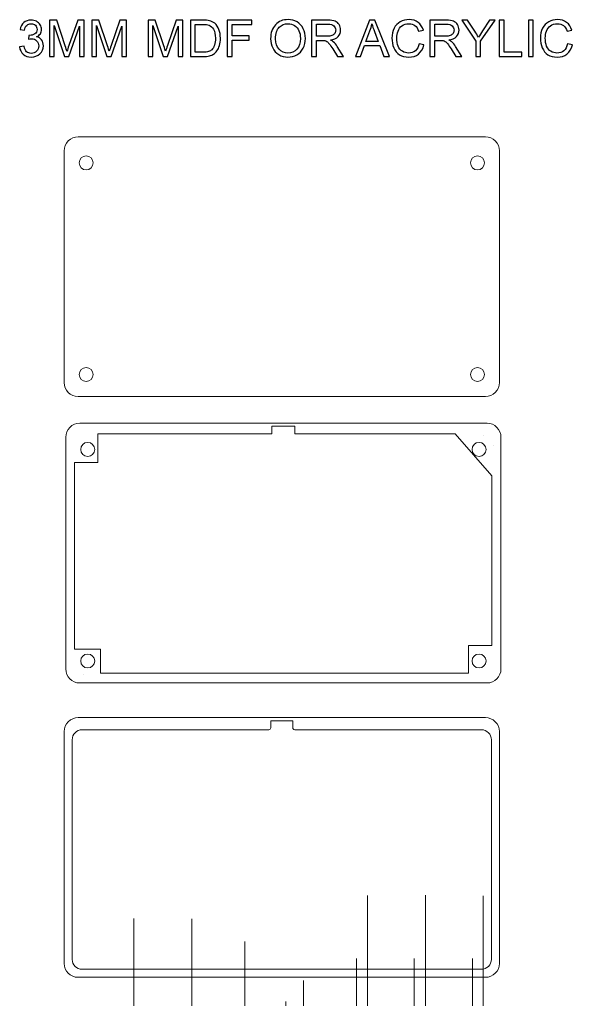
# Model space of a CAD drawing. Header units: millimetres. Extents: x 255 to 531, y -802 to 202.
# Drawn here: x 254.5 to 531.4, y -288.5 to 202.3 of the extents above; entities that cross this region are included whole.
import ezdxf

# ---------------------------------------------------------------- set-up
doc = ezdxf.new("R2010")
doc.units = ezdxf.units.MM
doc.header["$MEASUREMENT"] = 0
doc.layers.add('Layer 1', color=7, linetype='Continuous')

msp = doc.modelspace()

# ---------------------------------------------------------------- linework, layer by layer
at = {"layer": 'Layer 1', "color": 250}
for points, knots in [([(254.5215, 188.6838), (254.5215, 188.6838), (256.7567, 188.9886), (256.7567, 188.9886), (257.0149, 187.7186), (257.4467, 186.8042), (258.0606, 186.2454), (258.6744, 185.6866), (259.4279, 185.4072), (260.3212, 185.4072), (261.3795, 185.4072), (262.2727, 185.7713), (262.9924, 186.4994), (263.7121, 187.2275), (264.0719, 188.1292), (264.0719, 189.2045), (264.0719, 190.229), (263.7375, 191.0756), (263.0644, 191.7445), (262.3955, 192.4091), (261.5446, 192.7436), (260.5074, 192.7436), (260.0841, 192.7436), (259.5592, 192.6589), (258.9284, 192.4938), (258.9284, 192.4938), (259.1782, 194.4496), (259.1782, 194.4496), (259.3263, 194.4327), (259.4491, 194.4242), (259.538, 194.4242), (260.4947, 194.4242), (261.3499, 194.674), (262.1161, 195.1693), (262.8781, 195.6646), (263.2591, 196.4266), (263.2591, 197.4553), (263.2591, 198.2723), (262.9797, 198.9496), (262.4251, 199.4873), (261.8706, 200.0249), (261.1551, 200.2916), (260.2788, 200.2916), (259.4068, 200.2916), (258.6829, 200.0164), (258.1029, 199.4661), (257.5229, 198.9158), (257.1504, 198.0903), (256.9853, 196.9896), (256.9853, 196.9896), (254.7501, 197.396), (254.7501, 197.396), (255.0253, 198.8946), (255.6433, 200.0588), (256.6128, 200.8843), (257.578, 201.7098), (258.7845, 202.1204), (260.2238, 202.1204), (261.2144, 202.1204), (262.1288, 201.9087), (262.9628, 201.4812), (263.801, 201.0578), (264.4402, 200.4779), (264.8805, 199.7455), (265.325, 199.0089), (265.5451, 198.23), (265.5451, 197.4045), (265.5451, 196.6213), (265.3334, 195.9101), (264.9143, 195.2666), (264.491, 194.6232), (263.8645, 194.1109), (263.039, 193.7299), (264.1142, 193.4844), (264.9482, 192.9679), (265.5451, 192.1848), (266.1378, 191.4058), (266.4341, 190.4237), (266.4341, 189.2511), (266.4341, 187.6636), (265.8541, 186.3131), (264.6984, 185.2082), (263.5385, 184.1033), (262.0738, 183.553), (260.3042, 183.553), (258.7083, 183.553), (257.3832, 184.0314), (256.3291, 184.9839), (255.2708, 185.9364), (254.6697, 187.1683), (254.5215, 188.6838)], [0, 0, 0, 0, 0.03333333, 0.03333333, 0.03333333, 0.06666667, 0.06666667, 0.06666667, 0.1, 0.1, 0.1, 0.13333333, 0.13333333, 0.13333333, 0.16666667, 0.16666667, 0.16666667, 0.2, 0.2, 0.2, 0.23333333, 0.23333333, 0.23333333, 0.26666667, 0.26666667, 0.26666667, 0.3, 0.3, 0.3, 0.33333333, 0.33333333, 0.33333333, 0.36666667, 0.36666667, 0.36666667, 0.4, 0.4, 0.4, 0.43333333, 0.43333333, 0.43333333, 0.46666667, 0.46666667, 0.46666667, 0.5, 0.5, 0.5, 0.53333333, 0.53333333, 0.53333333, 0.56666667, 0.56666667, 0.56666667, 0.6, 0.6, 0.6, 0.63333333, 0.63333333, 0.63333333, 0.66666667, 0.66666667, 0.66666667, 0.7, 0.7, 0.7, 0.73333333, 0.73333333, 0.73333333, 0.76666667, 0.76666667, 0.76666667, 0.8, 0.8, 0.8, 0.83333333, 0.83333333, 0.83333333, 0.86666667, 0.86666667, 0.86666667, 0.9, 0.9, 0.9, 0.93333333, 0.93333333, 0.93333333, 0.96666667, 0.96666667, 0.96666667, 1, 1, 1, 1]), ([(269.4863, 183.8578), (269.4863, 183.8578), (269.4863, 202.0442), (269.4863, 202.0442), (269.4863, 202.0442), (273.0931, 202.0442), (273.0931, 202.0442), (273.0931, 202.0442), (277.3942, 189.1706), (277.3942, 189.1706), (277.7921, 187.9726), (278.08, 187.0751), (278.262, 186.4782), (278.4694, 187.1386), (278.7954, 188.1123), (279.2357, 189.395), (279.2357, 189.395), (283.6129, 202.0442), (283.6129, 202.0442), (283.6129, 202.0442), (286.8345, 202.0442), (286.8345, 202.0442), (286.8345, 202.0442), (286.8345, 183.8578), (286.8345, 183.8578), (286.8345, 183.8578), (284.5231, 183.8578), (284.5231, 183.8578), (284.5231, 183.8578), (284.5231, 199.0724), (284.5231, 199.0724), (284.5231, 199.0724), (279.2145, 183.8578), (279.2145, 183.8578), (279.2145, 183.8578), (277.047, 183.8578), (277.047, 183.8578), (277.047, 183.8578), (271.7977, 199.3518), (271.7977, 199.3518), (271.7977, 199.3518), (271.7977, 183.8578), (271.7977, 183.8578), (271.7977, 183.8578), (269.4863, 183.8578), (269.4863, 183.8578)], [0, 0, 0, 0, 0.06666667, 0.06666667, 0.06666667, 0.13333333, 0.13333333, 0.13333333, 0.2, 0.2, 0.2, 0.26666667, 0.26666667, 0.26666667, 0.33333333, 0.33333333, 0.33333333, 0.4, 0.4, 0.4, 0.46666667, 0.46666667, 0.46666667, 0.53333333, 0.53333333, 0.53333333, 0.6, 0.6, 0.6, 0.66666667, 0.66666667, 0.66666667, 0.73333333, 0.73333333, 0.73333333, 0.8, 0.8, 0.8, 0.86666667, 0.86666667, 0.86666667, 0.93333333, 0.93333333, 0.93333333, 1, 1, 1, 1]), ([(290.6445, 183.8578), (290.6445, 183.8578), (290.6445, 202.0442), (290.6445, 202.0442), (290.6445, 202.0442), (294.2513, 202.0442), (294.2513, 202.0442), (294.2513, 202.0442), (298.5524, 189.1706), (298.5524, 189.1706), (298.9503, 187.9726), (299.2382, 187.0751), (299.4202, 186.4782), (299.6276, 187.1386), (299.9536, 188.1123), (300.3939, 189.395), (300.3939, 189.395), (304.7711, 202.0442), (304.7711, 202.0442), (304.7711, 202.0442), (307.9927, 202.0442), (307.9927, 202.0442), (307.9927, 202.0442), (307.9927, 183.8578), (307.9927, 183.8578), (307.9927, 183.8578), (305.6813, 183.8578), (305.6813, 183.8578), (305.6813, 183.8578), (305.6813, 199.0724), (305.6813, 199.0724), (305.6813, 199.0724), (300.3727, 183.8578), (300.3727, 183.8578), (300.3727, 183.8578), (298.2052, 183.8578), (298.2052, 183.8578), (298.2052, 183.8578), (292.9559, 199.3518), (292.9559, 199.3518), (292.9559, 199.3518), (292.9559, 183.8578), (292.9559, 183.8578), (292.9559, 183.8578), (290.6445, 183.8578), (290.6445, 183.8578)], [0, 0, 0, 0, 0.06666667, 0.06666667, 0.06666667, 0.13333333, 0.13333333, 0.13333333, 0.2, 0.2, 0.2, 0.26666667, 0.26666667, 0.26666667, 0.33333333, 0.33333333, 0.33333333, 0.4, 0.4, 0.4, 0.46666667, 0.46666667, 0.46666667, 0.53333333, 0.53333333, 0.53333333, 0.6, 0.6, 0.6, 0.66666667, 0.66666667, 0.66666667, 0.73333333, 0.73333333, 0.73333333, 0.8, 0.8, 0.8, 0.86666667, 0.86666667, 0.86666667, 0.93333333, 0.93333333, 0.93333333, 1, 1, 1, 1]), ([(318.8597, 183.8578), (318.8597, 183.8578), (318.8597, 202.0442), (318.8597, 202.0442), (318.8597, 202.0442), (322.4665, 202.0442), (322.4665, 202.0442), (322.4665, 202.0442), (326.7676, 189.1706), (326.7676, 189.1706), (327.1655, 187.9726), (327.4534, 187.0751), (327.6354, 186.4782), (327.8428, 187.1386), (328.1688, 188.1123), (328.6091, 189.395), (328.6091, 189.395), (332.9863, 202.0442), (332.9863, 202.0442), (332.9863, 202.0442), (336.2079, 202.0442), (336.2079, 202.0442), (336.2079, 202.0442), (336.2079, 183.8578), (336.2079, 183.8578), (336.2079, 183.8578), (333.8965, 183.8578), (333.8965, 183.8578), (333.8965, 183.8578), (333.8965, 199.0724), (333.8965, 199.0724), (333.8965, 199.0724), (328.5879, 183.8578), (328.5879, 183.8578), (328.5879, 183.8578), (326.4204, 183.8578), (326.4204, 183.8578), (326.4204, 183.8578), (321.1711, 199.3518), (321.1711, 199.3518), (321.1711, 199.3518), (321.1711, 183.8578), (321.1711, 183.8578), (321.1711, 183.8578), (318.8597, 183.8578), (318.8597, 183.8578)], [0, 0, 0, 0, 0.06666667, 0.06666667, 0.06666667, 0.13333333, 0.13333333, 0.13333333, 0.2, 0.2, 0.2, 0.26666667, 0.26666667, 0.26666667, 0.33333333, 0.33333333, 0.33333333, 0.4, 0.4, 0.4, 0.46666667, 0.46666667, 0.46666667, 0.53333333, 0.53333333, 0.53333333, 0.6, 0.6, 0.6, 0.66666667, 0.66666667, 0.66666667, 0.73333333, 0.73333333, 0.73333333, 0.8, 0.8, 0.8, 0.86666667, 0.86666667, 0.86666667, 0.93333333, 0.93333333, 0.93333333, 1, 1, 1, 1]), ([(340.0687, 183.8578), (340.0687, 183.8578), (340.0687, 202.0442), (340.0687, 202.0442), (340.0687, 202.0442), (346.334, 202.0442), (346.334, 202.0442), (347.748, 202.0442), (348.8275, 201.9595), (349.5725, 201.786), (350.6139, 201.5447), (351.5029, 201.1086), (352.2395, 200.4821), (353.2005, 199.6693), (353.9159, 198.6364), (354.3901, 197.3748), (354.8684, 196.1133), (355.1055, 194.6697), (355.1055, 193.0484), (355.1055, 191.6683), (354.9446, 190.4449), (354.6229, 189.3781), (354.3012, 188.3113), (353.8863, 187.4265), (353.3825, 186.728), (352.8745, 186.0295), (352.3242, 185.4792), (351.7231, 185.0812), (351.1262, 184.6791), (350.4023, 184.3743), (349.5556, 184.1668), (348.7047, 183.9594), (347.731, 183.8578), (346.6304, 183.8578), (346.6304, 183.8578), (340.0687, 183.8578), (340.0687, 183.8578)], [0, 0, 0, 0, 0.08333333, 0.08333333, 0.08333333, 0.16666667, 0.16666667, 0.16666667, 0.25, 0.25, 0.25, 0.33333333, 0.33333333, 0.33333333, 0.41666667, 0.41666667, 0.41666667, 0.5, 0.5, 0.5, 0.58333333, 0.58333333, 0.58333333, 0.66666667, 0.66666667, 0.66666667, 0.75, 0.75, 0.75, 0.83333333, 0.83333333, 0.83333333, 0.91666667, 0.91666667, 0.91666667, 1, 1, 1, 1]), ([(358.5387, 183.8578), (358.5387, 183.8578), (358.5387, 202.0442), (358.5387, 202.0442), (358.5387, 202.0442), (370.8069, 202.0442), (370.8069, 202.0442), (370.8069, 202.0442), (370.8069, 199.9106), (370.8069, 199.9106), (370.8069, 199.9106), (360.9517, 199.9106), (360.9517, 199.9106), (360.9517, 199.9106), (360.9517, 194.2464), (360.9517, 194.2464), (360.9517, 194.2464), (369.4861, 194.2464), (369.4861, 194.2464), (369.4861, 194.2464), (369.4861, 192.1128), (369.4861, 192.1128), (369.4861, 192.1128), (360.9517, 192.1128), (360.9517, 192.1128), (360.9517, 192.1128), (360.9517, 183.8578), (360.9517, 183.8578), (360.9517, 183.8578), (358.5387, 183.8578), (358.5387, 183.8578)], [0, 0, 0, 0, 0.1, 0.1, 0.1, 0.2, 0.2, 0.2, 0.3, 0.3, 0.3, 0.4, 0.4, 0.4, 0.5, 0.5, 0.5, 0.6, 0.6, 0.6, 0.7, 0.7, 0.7, 0.8, 0.8, 0.8, 0.9, 0.9, 0.9, 1, 1, 1, 1]), ([(380.2473, 192.7097), (380.2473, 195.7238), (381.0601, 198.086), (382.6815, 199.7921), (384.3028, 201.4981), (386.3941, 202.349), (388.9595, 202.349), (390.6401, 202.349), (392.1514, 201.9468), (393.5019, 201.1467), (394.8481, 200.3466), (395.8768, 199.229), (396.5837, 197.7939), (397.2907, 196.3631), (397.6463, 194.7375), (397.6463, 192.9214), (397.6463, 191.0799), (397.2738, 189.4289), (396.5287, 187.9768), (395.7836, 186.5206), (394.7295, 185.4199), (393.3664, 184.6748), (391.999, 183.9255), (390.5258, 183.553), (388.9468, 183.553), (387.2323, 183.553), (385.7041, 183.9679), (384.3536, 184.7934), (383.0074, 185.6189), (381.983, 186.7449), (381.2887, 188.1758), (380.5944, 189.6024), (380.2473, 191.1137), (380.2473, 192.7097)], [0, 0, 0, 0, 0.09090909, 0.09090909, 0.09090909, 0.18181818, 0.18181818, 0.18181818, 0.27272727, 0.27272727, 0.27272727, 0.36363636, 0.36363636, 0.36363636, 0.45454545, 0.45454545, 0.45454545, 0.54545455, 0.54545455, 0.54545455, 0.63636364, 0.63636364, 0.63636364, 0.72727273, 0.72727273, 0.72727273, 0.81818182, 0.81818182, 0.81818182, 0.90909091, 0.90909091, 0.90909091, 1, 1, 1, 1]), ([(400.7917, 183.8578), (400.7917, 183.8578), (400.7917, 202.0442), (400.7917, 202.0442), (400.7917, 202.0442), (408.852, 202.0442), (408.852, 202.0442), (410.4733, 202.0442), (411.7052, 201.8791), (412.5477, 201.5531), (413.3901, 201.2272), (414.0632, 200.6514), (414.567, 199.8259), (415.0707, 199.0004), (415.3205, 198.086), (415.3205, 197.087), (415.3205, 195.7958), (414.9014, 194.7078), (414.0674, 193.8231), (413.2335, 192.9383), (411.9465, 192.3795), (410.2024, 192.1382), (410.8416, 191.8334), (411.3242, 191.5286), (411.6544, 191.2323), (412.3572, 190.5888), (413.0218, 189.7802), (413.6441, 188.8108), (413.6441, 188.8108), (416.7895, 183.8578), (416.7895, 183.8578), (416.7895, 183.8578), (413.7838, 183.8578), (413.7838, 183.8578), (413.7838, 183.8578), (411.3793, 187.6424), (411.3793, 187.6424), (410.6808, 188.7388), (410.1008, 189.5728), (409.6478, 190.1528), (409.1906, 190.7327), (408.7842, 191.1349), (408.4244, 191.3677), (408.0688, 191.5963), (407.7005, 191.7572), (407.328, 191.8503), (407.057, 191.9054), (406.6125, 191.935), (405.9902, 191.935), (405.9902, 191.935), (403.2047, 191.935), (403.2047, 191.935), (403.2047, 191.935), (403.2047, 183.8578), (403.2047, 183.8578), (403.2047, 183.8578), (400.7917, 183.8578), (400.7917, 183.8578)], [0, 0, 0, 0, 0.05263158, 0.05263158, 0.05263158, 0.10526316, 0.10526316, 0.10526316, 0.15789474, 0.15789474, 0.15789474, 0.21052632, 0.21052632, 0.21052632, 0.26315789, 0.26315789, 0.26315789, 0.31578947, 0.31578947, 0.31578947, 0.36842105, 0.36842105, 0.36842105, 0.42105263, 0.42105263, 0.42105263, 0.47368421, 0.47368421, 0.47368421, 0.52631579, 0.52631579, 0.52631579, 0.57894737, 0.57894737, 0.57894737, 0.63157895, 0.63157895, 0.63157895, 0.68421053, 0.68421053, 0.68421053, 0.73684211, 0.73684211, 0.73684211, 0.78947368, 0.78947368, 0.78947368, 0.84210526, 0.84210526, 0.84210526, 0.89473684, 0.89473684, 0.89473684, 0.94736842, 0.94736842, 0.94736842, 1, 1, 1, 1]), ([(422.7457, 183.8578), (422.7457, 183.8578), (429.7222, 202.0442), (429.7222, 202.0442), (429.7222, 202.0442), (432.3681, 202.0442), (432.3681, 202.0442), (432.3681, 202.0442), (439.7722, 183.8578), (439.7722, 183.8578), (439.7722, 183.8578), (437.0332, 183.8578), (437.0332, 183.8578), (437.0332, 183.8578), (434.9292, 189.3696), (434.9292, 189.3696), (434.9292, 189.3696), (427.2711, 189.3696), (427.2711, 189.3696), (427.2711, 189.3696), (425.2984, 183.8578), (425.2984, 183.8578), (425.2984, 183.8578), (422.7457, 183.8578), (422.7457, 183.8578)], [0, 0, 0, 0, 0.125, 0.125, 0.125, 0.25, 0.25, 0.25, 0.375, 0.375, 0.375, 0.5, 0.5, 0.5, 0.625, 0.625, 0.625, 0.75, 0.75, 0.75, 0.875, 0.875, 0.875, 1, 1, 1, 1]), ([(454.6354, 190.2374), (454.6354, 190.2374), (457.0484, 189.6278), (457.0484, 189.6278), (456.5446, 187.6509), (455.6387, 186.148), (454.3306, 185.1109), (453.0225, 184.0737), (451.4223, 183.553), (449.53, 183.553), (447.5742, 183.553), (445.9825, 183.9509), (444.7548, 184.751), (443.5271, 185.5469), (442.5958, 186.7026), (441.9566, 188.2139), (441.3173, 189.7294), (440.9956, 191.3508), (440.9956, 193.0865), (440.9956, 194.9788), (441.3554, 196.6298), (442.0793, 198.0395), (442.8032, 199.4492), (443.8319, 200.5202), (445.1654, 201.2526), (446.4989, 201.9849), (447.9679, 202.349), (449.5681, 202.349), (451.3884, 202.349), (452.9167, 201.8876), (454.1528, 200.9605), (455.3932, 200.0334), (456.2568, 198.7337), (456.7436, 197.0573), (456.7436, 197.0573), (454.3814, 196.4985), (454.3814, 196.4985), (453.9623, 197.8193), (453.3485, 198.7845), (452.5484, 199.3857), (451.7483, 199.991), (450.7407, 200.2916), (449.5258, 200.2916), (448.133, 200.2916), (446.9646, 199.9572), (446.029, 199.2883), (445.0935, 198.6194), (444.4331, 197.7177), (444.0563, 196.5917), (443.6753, 195.4614), (443.4848, 194.2972), (443.4848, 193.0992), (443.4848, 191.554), (443.7092, 190.2036), (444.1579, 189.0521), (444.6066, 187.8964), (445.3051, 187.037), (446.2534, 186.4655), (447.2017, 185.894), (448.2261, 185.6104), (449.331, 185.6104), (450.6772, 185.6104), (451.8118, 185.9999), (452.7431, 186.7746), (453.6744, 187.5535), (454.3052, 188.705), (454.6354, 190.2374)], [0, 0, 0, 0, 0.04545455, 0.04545455, 0.04545455, 0.09090909, 0.09090909, 0.09090909, 0.13636364, 0.13636364, 0.13636364, 0.18181818, 0.18181818, 0.18181818, 0.22727273, 0.22727273, 0.22727273, 0.27272727, 0.27272727, 0.27272727, 0.31818182, 0.31818182, 0.31818182, 0.36363636, 0.36363636, 0.36363636, 0.40909091, 0.40909091, 0.40909091, 0.45454545, 0.45454545, 0.45454545, 0.5, 0.5, 0.5, 0.54545455, 0.54545455, 0.54545455, 0.59090909, 0.59090909, 0.59090909, 0.63636364, 0.63636364, 0.63636364, 0.68181818, 0.68181818, 0.68181818, 0.72727273, 0.72727273, 0.72727273, 0.77272727, 0.77272727, 0.77272727, 0.81818182, 0.81818182, 0.81818182, 0.86363636, 0.86363636, 0.86363636, 0.90909091, 0.90909091, 0.90909091, 0.95454545, 0.95454545, 0.95454545, 1, 1, 1, 1]), ([(460.0752, 183.8578), (460.0752, 183.8578), (460.0752, 202.0442), (460.0752, 202.0442), (460.0752, 202.0442), (468.1355, 202.0442), (468.1355, 202.0442), (469.7568, 202.0442), (470.9887, 201.8791), (471.8312, 201.5531), (472.6736, 201.2272), (473.3467, 200.6514), (473.8505, 199.8259), (474.3542, 199.0004), (474.604, 198.086), (474.604, 197.087), (474.604, 195.7958), (474.1849, 194.7078), (473.3509, 193.8231), (472.517, 192.9383), (471.23, 192.3795), (469.4859, 192.1382), (470.1251, 191.8334), (470.6077, 191.5286), (470.9379, 191.2323), (471.6407, 190.5888), (472.3053, 189.7802), (472.9276, 188.8108), (472.9276, 188.8108), (476.073, 183.8578), (476.073, 183.8578), (476.073, 183.8578), (473.0673, 183.8578), (473.0673, 183.8578), (473.0673, 183.8578), (470.6628, 187.6424), (470.6628, 187.6424), (469.9643, 188.7388), (469.3843, 189.5728), (468.9313, 190.1528), (468.4741, 190.7327), (468.0677, 191.1349), (467.7079, 191.3677), (467.3523, 191.5963), (466.984, 191.7572), (466.6115, 191.8503), (466.3405, 191.9054), (465.896, 191.935), (465.2737, 191.935), (465.2737, 191.935), (462.4882, 191.935), (462.4882, 191.935), (462.4882, 191.935), (462.4882, 183.8578), (462.4882, 183.8578), (462.4882, 183.8578), (460.0752, 183.8578), (460.0752, 183.8578)], [0, 0, 0, 0, 0.05263158, 0.05263158, 0.05263158, 0.10526316, 0.10526316, 0.10526316, 0.15789474, 0.15789474, 0.15789474, 0.21052632, 0.21052632, 0.21052632, 0.26315789, 0.26315789, 0.26315789, 0.31578947, 0.31578947, 0.31578947, 0.36842105, 0.36842105, 0.36842105, 0.42105263, 0.42105263, 0.42105263, 0.47368421, 0.47368421, 0.47368421, 0.52631579, 0.52631579, 0.52631579, 0.57894737, 0.57894737, 0.57894737, 0.63157895, 0.63157895, 0.63157895, 0.68421053, 0.68421053, 0.68421053, 0.73684211, 0.73684211, 0.73684211, 0.78947368, 0.78947368, 0.78947368, 0.84210526, 0.84210526, 0.84210526, 0.89473684, 0.89473684, 0.89473684, 0.94736842, 0.94736842, 0.94736842, 1, 1, 1, 1]), ([(483.0368, 183.8578), (483.0368, 183.8578), (483.0368, 191.5625), (483.0368, 191.5625), (483.0368, 191.5625), (476.0264, 202.0442), (476.0264, 202.0442), (476.0264, 202.0442), (478.922, 202.0442), (478.922, 202.0442), (478.922, 202.0442), (482.5161, 196.5409), (482.5161, 196.5409), (483.1849, 195.5206), (483.8072, 194.5004), (484.3745, 193.4802), (484.9291, 194.4327), (485.6022, 195.4995), (486.3853, 196.6848), (486.3853, 196.6848), (489.9075, 202.0442), (489.9075, 202.0442), (489.9075, 202.0442), (492.7142, 202.0442), (492.7142, 202.0442), (492.7142, 202.0442), (485.4498, 191.5625), (485.4498, 191.5625), (485.4498, 191.5625), (485.4498, 183.8578), (485.4498, 183.8578), (485.4498, 183.8578), (483.0368, 183.8578), (483.0368, 183.8578)], [0, 0, 0, 0, 0.09090909, 0.09090909, 0.09090909, 0.18181818, 0.18181818, 0.18181818, 0.27272727, 0.27272727, 0.27272727, 0.36363636, 0.36363636, 0.36363636, 0.45454545, 0.45454545, 0.45454545, 0.54545455, 0.54545455, 0.54545455, 0.63636364, 0.63636364, 0.63636364, 0.72727273, 0.72727273, 0.72727273, 0.81818182, 0.81818182, 0.81818182, 0.90909091, 0.90909091, 0.90909091, 1, 1, 1, 1]), ([(494.7504, 183.8578), (494.7504, 183.8578), (494.7504, 202.0442), (494.7504, 202.0442), (494.7504, 202.0442), (497.1634, 202.0442), (497.1634, 202.0442), (497.1634, 202.0442), (497.1634, 185.9914), (497.1634, 185.9914), (497.1634, 185.9914), (506.1042, 185.9914), (506.1042, 185.9914), (506.1042, 185.9914), (506.1042, 183.8578), (506.1042, 183.8578), (506.1042, 183.8578), (494.7504, 183.8578), (494.7504, 183.8578)], [0, 0, 0, 0, 0.16666667, 0.16666667, 0.16666667, 0.33333333, 0.33333333, 0.33333333, 0.5, 0.5, 0.5, 0.66666667, 0.66666667, 0.66666667, 0.83333333, 0.83333333, 0.83333333, 1, 1, 1, 1]), ([(509.385, 183.8578), (509.385, 183.8578), (509.385, 202.0442), (509.385, 202.0442), (509.385, 202.0442), (511.798, 202.0442), (511.798, 202.0442), (511.798, 202.0442), (511.798, 183.8578), (511.798, 183.8578), (511.798, 183.8578), (509.385, 183.8578), (509.385, 183.8578)], [0, 0, 0, 0, 0.25, 0.25, 0.25, 0.5, 0.5, 0.5, 0.75, 0.75, 0.75, 1, 1, 1, 1]), ([(528.9896, 190.2374), (528.9896, 190.2374), (531.4026, 189.6278), (531.4026, 189.6278), (530.8988, 187.6509), (529.9929, 186.148), (528.6848, 185.1109), (527.3767, 184.0737), (525.7765, 183.553), (523.8842, 183.553), (521.9284, 183.553), (520.3367, 183.9509), (519.109, 184.751), (517.8813, 185.5469), (516.95, 186.7026), (516.3108, 188.2139), (515.6715, 189.7294), (515.3498, 191.3508), (515.3498, 193.0865), (515.3498, 194.9788), (515.7096, 196.6298), (516.4335, 198.0395), (517.1574, 199.4492), (518.1861, 200.5202), (519.5196, 201.2526), (520.8531, 201.9849), (522.3221, 202.349), (523.9223, 202.349), (525.7426, 202.349), (527.2709, 201.8876), (528.507, 200.9605), (529.7474, 200.0334), (530.611, 198.7337), (531.0978, 197.0573), (531.0978, 197.0573), (528.7356, 196.4985), (528.7356, 196.4985), (528.3165, 197.8193), (527.7027, 198.7845), (526.9026, 199.3857), (526.1025, 199.991), (525.0949, 200.2916), (523.88, 200.2916), (522.4872, 200.2916), (521.3188, 199.9572), (520.3832, 199.2883), (519.4477, 198.6194), (518.7873, 197.7177), (518.4105, 196.5917), (518.0295, 195.4614), (517.839, 194.2972), (517.839, 193.0992), (517.839, 191.554), (518.0634, 190.2036), (518.5121, 189.0521), (518.9608, 187.8964), (519.6593, 187.037), (520.6076, 186.4655), (521.5559, 185.894), (522.5803, 185.6104), (523.6852, 185.6104), (525.0314, 185.6104), (526.166, 185.9999), (527.0973, 186.7746), (528.0286, 187.5535), (528.6594, 188.705), (528.9896, 190.2374)], [0, 0, 0, 0, 0.04545455, 0.04545455, 0.04545455, 0.09090909, 0.09090909, 0.09090909, 0.13636364, 0.13636364, 0.13636364, 0.18181818, 0.18181818, 0.18181818, 0.22727273, 0.22727273, 0.22727273, 0.27272727, 0.27272727, 0.27272727, 0.31818182, 0.31818182, 0.31818182, 0.36363636, 0.36363636, 0.36363636, 0.40909091, 0.40909091, 0.40909091, 0.45454545, 0.45454545, 0.45454545, 0.5, 0.5, 0.5, 0.54545455, 0.54545455, 0.54545455, 0.59090909, 0.59090909, 0.59090909, 0.63636364, 0.63636364, 0.63636364, 0.68181818, 0.68181818, 0.68181818, 0.72727273, 0.72727273, 0.72727273, 0.77272727, 0.77272727, 0.77272727, 0.81818182, 0.81818182, 0.81818182, 0.86363636, 0.86363636, 0.86363636, 0.90909091, 0.90909091, 0.90909091, 0.95454545, 0.95454545, 0.95454545, 1, 1, 1, 1]), ([(342.4817, 185.9914), (342.4817, 185.9914), (346.3594, 185.9914), (346.3594, 185.9914), (347.5575, 185.9914), (348.4973, 186.1015), (349.1788, 186.3258), (349.8604, 186.5502), (350.4023, 186.8635), (350.8087, 187.2699), (351.3759, 187.8414), (351.8204, 188.6118), (352.1379, 189.577), (352.4554, 190.5422), (352.6163, 191.7106), (352.6163, 193.0865), (352.6163, 194.9915), (352.303, 196.4562), (351.6807, 197.4807), (351.0584, 198.5051), (350.3007, 199.1909), (349.4074, 199.5381), (348.764, 199.7878), (347.7268, 199.9106), (346.2959, 199.9106), (346.2959, 199.9106), (342.4817, 199.9106), (342.4817, 199.9106), (342.4817, 199.9106), (342.4817, 185.9914), (342.4817, 185.9914)], [0, 0, 0, 0, 0.1, 0.1, 0.1, 0.2, 0.2, 0.2, 0.3, 0.3, 0.3, 0.4, 0.4, 0.4, 0.5, 0.5, 0.5, 0.6, 0.6, 0.6, 0.7, 0.7, 0.7, 0.8, 0.8, 0.8, 0.9, 0.9, 0.9, 1, 1, 1, 1]), ([(382.7365, 192.6674), (382.7365, 190.4787), (383.3249, 188.7558), (384.5018, 187.4985), (385.6787, 186.2412), (387.1561, 185.6104), (388.9341, 185.6104), (390.746, 185.6104), (392.2319, 186.2454), (393.4045, 187.5154), (394.5729, 188.7854), (395.1571, 190.5888), (395.1571, 192.9256), (395.1571, 194.403), (394.9073, 195.6942), (394.4078, 196.7949), (393.9083, 197.8955), (393.1759, 198.7507), (392.2149, 199.356), (391.2497, 199.9614), (390.1702, 200.2662), (388.9722, 200.2662), (387.2704, 200.2662), (385.8057, 199.682), (384.578, 198.5136), (383.3503, 197.3452), (382.7365, 195.3979), (382.7365, 192.6674)], [0, 0, 0, 0, 0.11111111, 0.11111111, 0.11111111, 0.22222222, 0.22222222, 0.22222222, 0.33333333, 0.33333333, 0.33333333, 0.44444444, 0.44444444, 0.44444444, 0.55555556, 0.55555556, 0.55555556, 0.66666667, 0.66666667, 0.66666667, 0.77777778, 0.77777778, 0.77777778, 0.88888889, 0.88888889, 0.88888889, 1, 1, 1, 1]), ([(403.2047, 194.0178), (403.2047, 194.0178), (408.3694, 194.0178), (408.3694, 194.0178), (409.47, 194.0178), (410.3252, 194.1321), (410.9432, 194.3607), (411.5613, 194.5851), (412.0312, 194.9491), (412.3487, 195.4529), (412.6704, 195.9524), (412.8313, 196.4943), (412.8313, 197.0827), (412.8313, 197.9421), (412.5223, 198.6533), (411.9, 199.2079), (411.2777, 199.7624), (410.2955, 200.0376), (408.9536, 200.0376), (408.9536, 200.0376), (403.2047, 200.0376), (403.2047, 200.0376), (403.2047, 200.0376), (403.2047, 194.0178), (403.2047, 194.0178)], [0, 0, 0, 0, 0.125, 0.125, 0.125, 0.25, 0.25, 0.25, 0.375, 0.375, 0.375, 0.5, 0.5, 0.5, 0.625, 0.625, 0.625, 0.75, 0.75, 0.75, 0.875, 0.875, 0.875, 1, 1, 1, 1]), ([(427.9781, 191.3254), (427.9781, 191.3254), (434.1757, 191.3254), (434.1757, 191.3254), (434.1757, 191.3254), (432.2792, 196.3673), (432.2792, 196.3673), (431.7077, 197.8998), (431.2759, 199.1655), (430.9753, 200.1646), (430.7255, 198.9793), (430.3911, 197.8151), (429.972, 196.6636), (429.972, 196.6636), (427.9781, 191.3254), (427.9781, 191.3254)], [0, 0, 0, 0, 0.2, 0.2, 0.2, 0.4, 0.4, 0.4, 0.6, 0.6, 0.6, 0.8, 0.8, 0.8, 1, 1, 1, 1]), ([(462.4882, 194.0178), (462.4882, 194.0178), (467.6529, 194.0178), (467.6529, 194.0178), (468.7535, 194.0178), (469.6087, 194.1321), (470.2267, 194.3607), (470.8448, 194.5851), (471.3147, 194.9491), (471.6322, 195.4529), (471.9539, 195.9524), (472.1148, 196.4943), (472.1148, 197.0827), (472.1148, 197.9421), (471.8058, 198.6533), (471.1835, 199.2079), (470.5612, 199.7624), (469.579, 200.0376), (468.2371, 200.0376), (468.2371, 200.0376), (462.4882, 200.0376), (462.4882, 200.0376), (462.4882, 200.0376), (462.4882, 194.0178), (462.4882, 194.0178)], [0, 0, 0, 0, 0.125, 0.125, 0.125, 0.25, 0.25, 0.25, 0.375, 0.375, 0.375, 0.5, 0.5, 0.5, 0.625, 0.625, 0.625, 0.75, 0.75, 0.75, 0.875, 0.875, 0.875, 1, 1, 1, 1])]:
    msp.add_open_spline(points, degree=3, knots=knots, dxfattribs=at)
at = {"layer": 'Layer 1', "lineweight": 9}
for points, knots in [([(283.8425, 143.643), (281.986, 143.643), (280.2055, 142.9055), (278.8928, 141.5927), (277.58, 140.28), (276.8425, 138.4995), (276.8425, 136.643), (276.8425, 136.643), (276.8425, 20.543), (276.8425, 20.543), (276.8425, 16.677), (279.9765, 13.543), (283.8425, 13.543), (283.8425, 13.543), (487.8425, 13.543), (487.8425, 13.543), (489.699, 13.543), (491.4795, 14.2805), (492.7922, 15.5933), (494.105, 16.906), (494.8425, 18.6865), (494.8425, 20.543), (494.8425, 20.543), (494.8425, 136.643), (494.8425, 136.643), (494.8425, 138.4995), (494.105, 140.28), (492.7922, 141.5927), (491.4795, 142.9055), (489.699, 143.643), (487.8425, 143.643), (487.8425, 143.643), (283.8425, 143.643), (283.8425, 143.643)], [0, 0, 0, 0, 0.09090909, 0.09090909, 0.09090909, 0.18181818, 0.18181818, 0.18181818, 0.27272727, 0.27272727, 0.27272727, 0.36363636, 0.36363636, 0.36363636, 0.45454545, 0.45454545, 0.45454545, 0.54545455, 0.54545455, 0.54545455, 0.63636364, 0.63636364, 0.63636364, 0.72727273, 0.72727273, 0.72727273, 0.81818182, 0.81818182, 0.81818182, 0.90909091, 0.90909091, 0.90909091, 1, 1, 1, 1]), ([(291.3425, 130.543), (291.3425, 132.476), (289.7755, 134.043), (287.8425, 134.043), (285.9095, 134.043), (284.3425, 132.476), (284.3425, 130.543), (284.3425, 128.61), (285.9095, 127.043), (287.8425, 127.043), (289.7755, 127.043), (291.3425, 128.61), (291.3425, 130.543)], [0, 0, 0, 0, 0.25, 0.25, 0.25, 0.5, 0.5, 0.5, 0.75, 0.75, 0.75, 1, 1, 1, 1]), ([(487.3425, 130.543), (487.3425, 132.476), (485.7755, 134.043), (483.8425, 134.043), (481.9095, 134.043), (480.3425, 132.476), (480.3425, 130.543), (480.3425, 128.61), (481.9095, 127.043), (483.8425, 127.043), (485.7755, 127.043), (487.3425, 128.61), (487.3425, 130.543)], [0, 0, 0, 0, 0.25, 0.25, 0.25, 0.5, 0.5, 0.5, 0.75, 0.75, 0.75, 1, 1, 1, 1]), ([(291.3425, 24.543), (291.3425, 26.476), (289.7755, 28.043), (287.8425, 28.043), (285.9095, 28.043), (284.3425, 26.476), (284.3425, 24.543), (284.3425, 22.61), (285.9095, 21.043), (287.8425, 21.043), (289.7755, 21.043), (291.3425, 22.61), (291.3425, 24.543)], [0, 0, 0, 0, 0.25, 0.25, 0.25, 0.5, 0.5, 0.5, 0.75, 0.75, 0.75, 1, 1, 1, 1]), ([(487.3425, 24.543), (487.3425, 26.476), (485.7755, 28.043), (483.8425, 28.043), (481.9095, 28.043), (480.3425, 26.476), (480.3425, 24.543), (480.3425, 22.61), (481.9095, 21.043), (483.8425, 21.043), (485.7755, 21.043), (487.3425, 22.61), (487.3425, 24.543)], [0, 0, 0, 0, 0.25, 0.25, 0.25, 0.5, 0.5, 0.5, 0.75, 0.75, 0.75, 1, 1, 1, 1]), ([(277.6375, -6.8581), (277.6375, -6.8581), (277.6375, -122.9581), (277.6375, -122.9581), (277.6375, -126.8241), (280.7715, -129.9581), (284.6375, -129.9581), (284.6375, -129.9581), (488.6375, -129.9581), (488.6375, -129.9581), (490.494, -129.9581), (492.2745, -129.2206), (493.5872, -127.9078), (494.9, -126.5951), (495.6375, -124.8146), (495.6375, -122.9581), (495.6375, -122.9581), (495.6375, -6.8581), (495.6375, -6.8581), (495.6375, -5.0016), (494.9, -3.2211), (493.5872, -1.9084), (492.2745, -0.5956), (490.494, 0.1419), (488.6375, 0.1419), (488.6375, 0.1419), (392.3755, 0.1419), (392.3755, 0.1419), (392.3755, 0.1419), (284.6375, 0.1419), (284.6375, 0.1419), (282.781, 0.1419), (281.0005, -0.5956), (279.6878, -1.9084), (278.375, -3.2211), (277.6375, -5.0016), (277.6375, -6.8581)], [0, 0, 0, 0, 0.08333333, 0.08333333, 0.08333333, 0.16666667, 0.16666667, 0.16666667, 0.25, 0.25, 0.25, 0.33333333, 0.33333333, 0.33333333, 0.41666667, 0.41666667, 0.41666667, 0.5, 0.5, 0.5, 0.58333333, 0.58333333, 0.58333333, 0.66666667, 0.66666667, 0.66666667, 0.75, 0.75, 0.75, 0.83333333, 0.83333333, 0.83333333, 0.91666667, 0.91666667, 0.91666667, 1, 1, 1, 1]), ([(479.3191, -111.2463), (479.3191, -111.2463), (491.0744, -111.2463), (491.0744, -111.2463), (491.0744, -111.2463), (491.0744, -77.9005), (491.0744, -77.9005), (491.0744, -77.9005), (491.0744, -26.1266), (491.0744, -26.1266), (491.0744, -26.1266), (472.6463, -5.1585), (472.6463, -5.1585), (472.6463, -5.1585), (392.3755, -5.1585), (392.3755, -5.1585), (392.3755, -5.1585), (392.3755, -1.2397), (392.3755, -1.2397), (392.3755, -1.2397), (380.8995, -1.2397), (380.8995, -1.2397), (380.8995, -1.2397), (380.8995, -5.1585), (380.8995, -5.1585), (380.8995, -5.1585), (293.6278, -5.1585), (293.6278, -5.1585), (293.6278, -5.1585), (293.6278, -19.5081), (293.6278, -19.5081), (293.6278, -19.5081), (281.9436, -19.5081), (281.9436, -19.5081), (281.9436, -19.5081), (281.9436, -112.9785), (281.9436, -112.9785), (281.9436, -112.9785), (295.1036, -112.9785), (295.1036, -112.9785), (295.1036, -112.9785), (295.1036, -125.0718), (295.1036, -125.0718), (295.1036, -125.0718), (479.3191, -125.0718), (479.3191, -125.0718), (479.3191, -125.0718), (479.3191, -111.2463), (479.3191, -111.2463)], [0, 0, 0, 0, 0.0625, 0.0625, 0.0625, 0.125, 0.125, 0.125, 0.1875, 0.1875, 0.1875, 0.25, 0.25, 0.25, 0.3125, 0.3125, 0.3125, 0.375, 0.375, 0.375, 0.4375, 0.4375, 0.4375, 0.5, 0.5, 0.5, 0.5625, 0.5625, 0.5625, 0.625, 0.625, 0.625, 0.6875, 0.6875, 0.6875, 0.75, 0.75, 0.75, 0.8125, 0.8125, 0.8125, 0.875, 0.875, 0.875, 0.9375, 0.9375, 0.9375, 1, 1, 1, 1]), ([(292.1375, -12.9581), (292.1375, -11.0251), (290.5705, -9.4581), (288.6375, -9.4581), (286.7045, -9.4581), (285.1375, -11.0251), (285.1375, -12.9581), (285.1375, -14.8911), (286.7045, -16.4581), (288.6375, -16.4581), (290.5705, -16.4581), (292.1375, -14.8911), (292.1375, -12.9581)], [0, 0, 0, 0, 0.25, 0.25, 0.25, 0.5, 0.5, 0.5, 0.75, 0.75, 0.75, 1, 1, 1, 1]), ([(387.8502, -404.2464), (387.8502, -395.9621), (381.1345, -389.2464), (372.8502, -389.2464), (364.566, -389.2464), (357.8502, -395.9621), (357.8502, -404.2464), (357.8502, -412.5306), (364.5659, -419.2464), (372.8501, -419.2464), (381.1344, -419.2464), (387.8502, -412.5307), (387.8502, -404.2465), (387.8502, -6.6049), (387.8502, -801.8928), (387.8502, -404.2464)], [0, 0, 0, 0, 0.25, 0.25, 0.25, 0.5, 0.5, 0.5, 0.75, 0.75, 0.75, 1, 1, 1, 1.0001, 1.0001, 1.0001, 1.0001]), ([(488.1375, -12.9581), (488.1375, -11.0251), (486.5705, -9.4581), (484.6375, -9.4581), (482.7045, -9.4581), (481.1375, -11.0251), (481.1375, -12.9581), (481.1375, -14.8911), (482.7045, -16.4581), (484.6375, -16.4581), (486.5705, -16.4581), (488.1375, -14.8911), (488.1375, -12.9581)], [0, 0, 0, 0, 0.25, 0.25, 0.25, 0.5, 0.5, 0.5, 0.75, 0.75, 0.75, 1, 1, 1, 1]), ([(428.8502, -328.2064), (428.8502, -321.579), (423.4776, -316.2064), (416.8502, -316.2064), (410.2228, -316.2064), (404.8502, -321.579), (404.8502, -328.2064), (404.8502, -334.8338), (410.2227, -340.2064), (416.8502, -340.2064), (423.4776, -340.2064), (428.8502, -334.8339), (428.8502, -328.2065), (428.8502, -10.0913), (428.8502, -646.3216), (428.8502, -328.2064)], [0, 0, 0, 0, 0.25, 0.25, 0.25, 0.5, 0.5, 0.5, 0.75, 0.75, 0.75, 1, 1, 1, 1.0001, 1.0001, 1.0001, 1.0001]), ([(457.8202, -328.0864), (457.8202, -321.459), (452.4476, -316.0864), (445.8202, -316.0864), (439.1928, -316.0864), (433.8202, -321.459), (433.8202, -328.0864), (433.8202, -334.7138), (439.1927, -340.0864), (445.8202, -340.0864), (452.4476, -340.0864), (457.8202, -334.7139), (457.8202, -328.0865), (457.8202, -9.9713), (457.8202, -646.2016), (457.8202, -328.0864)], [0, 0, 0, 0, 0.25, 0.25, 0.25, 0.5, 0.5, 0.5, 0.75, 0.75, 0.75, 1, 1, 1, 1.0001, 1.0001, 1.0001, 1.0001]), ([(486.7902, -328.3264), (486.7902, -321.699), (481.4176, -316.3264), (474.7902, -316.3264), (468.1628, -316.3264), (462.7902, -321.699), (462.7902, -328.3264), (462.7902, -334.9538), (468.1627, -340.3264), (474.7902, -340.3264), (481.4176, -340.3264), (486.7902, -334.9539), (486.7902, -328.3265), (486.7902, -10.2113), (486.7902, -646.4416), (486.7902, -328.3264)], [0, 0, 0, 0, 0.25, 0.25, 0.25, 0.5, 0.5, 0.5, 0.75, 0.75, 0.75, 1, 1, 1, 1.0001, 1.0001, 1.0001, 1.0001]), ([(311.6552, -339.6764), (311.6552, -333.049), (306.2826, -327.6764), (299.6552, -327.6764), (293.0278, -327.6764), (287.6552, -333.049), (287.6552, -339.6764), (287.6552, -346.3038), (293.0277, -351.6764), (299.6552, -351.6764), (306.2826, -351.6764), (311.6552, -346.3039), (311.6552, -339.6765), (311.6552, -21.5613), (311.6552, -657.7916), (311.6552, -339.6764)], [0, 0, 0, 0, 0.25, 0.25, 0.25, 0.5, 0.5, 0.5, 0.75, 0.75, 0.75, 1, 1, 1, 1.0001, 1.0001, 1.0001, 1.0001]), ([(340.7502, -339.7964), (340.7502, -333.169), (335.3776, -327.7964), (328.7502, -327.7964), (322.1228, -327.7964), (316.7502, -333.169), (316.7502, -339.7964), (316.7502, -346.4238), (322.1227, -351.7964), (328.7502, -351.7964), (335.3776, -351.7964), (340.7502, -346.4239), (340.7502, -339.7965), (340.7502, -21.6813), (340.7502, -657.9116), (340.7502, -339.7964)], [0, 0, 0, 0, 0.25, 0.25, 0.25, 0.5, 0.5, 0.5, 0.75, 0.75, 0.75, 1, 1, 1, 1.0001, 1.0001, 1.0001, 1.0001]), ([(367.3502, -351.1464), (367.3502, -344.519), (361.9776, -339.1464), (355.3502, -339.1464), (348.7228, -339.1464), (343.3502, -344.519), (343.3502, -351.1464), (343.3502, -357.7738), (348.7227, -363.1464), (355.3502, -363.1464), (361.9776, -363.1464), (367.3502, -357.7739), (367.3502, -351.1465), (367.3502, -33.0313), (367.3502, -669.2616), (367.3502, -351.1464)], [0, 0, 0, 0, 0.25, 0.25, 0.25, 0.5, 0.5, 0.5, 0.75, 0.75, 0.75, 1, 1, 1, 1.0001, 1.0001, 1.0001, 1.0001]), ([(423.2902, -359.6664), (423.2902, -353.039), (417.9176, -347.6664), (411.2902, -347.6664), (404.6628, -347.6664), (399.2902, -353.039), (399.2902, -359.6664), (399.2902, -366.2938), (404.6627, -371.6664), (411.2902, -371.6664), (417.9176, -371.6664), (423.2902, -366.2939), (423.2902, -359.6665), (423.2902, -41.5513), (423.2902, -677.7816), (423.2902, -359.6664)], [0, 0, 0, 0, 0.25, 0.25, 0.25, 0.5, 0.5, 0.5, 0.75, 0.75, 0.75, 1, 1, 1, 1.0001, 1.0001, 1.0001, 1.0001]), ([(452.1402, -359.6664), (452.1402, -353.039), (446.7676, -347.6664), (440.1402, -347.6664), (433.5128, -347.6664), (428.1402, -353.039), (428.1402, -359.6664), (428.1402, -366.2938), (433.5127, -371.6664), (440.1402, -371.6664), (446.7676, -371.6664), (452.1402, -366.2939), (452.1402, -359.6665), (452.1402, -41.5513), (452.1402, -677.7816), (452.1402, -359.6664)], [0, 0, 0, 0, 0.25, 0.25, 0.25, 0.5, 0.5, 0.5, 0.75, 0.75, 0.75, 1, 1, 1, 1.0001, 1.0001, 1.0001, 1.0001]), ([(481.3502, -359.6664), (481.3502, -353.039), (475.9776, -347.6664), (469.3502, -347.6664), (462.7228, -347.6664), (457.3502, -353.039), (457.3502, -359.6664), (457.3502, -366.2938), (462.7227, -371.6664), (469.3502, -371.6664), (475.9776, -371.6664), (481.3502, -366.2939), (481.3502, -359.6665), (481.3502, -41.5513), (481.3502, -677.7816), (481.3502, -359.6664)], [0, 0, 0, 0, 0.25, 0.25, 0.25, 0.5, 0.5, 0.5, 0.75, 0.75, 0.75, 1, 1, 1, 1.0001, 1.0001, 1.0001, 1.0001]), ([(396.6802, -370.7764), (396.6802, -364.149), (391.3076, -358.7764), (384.6802, -358.7764), (378.0528, -358.7764), (372.6802, -364.149), (372.6802, -370.7764), (372.6802, -377.4038), (378.0527, -382.7764), (384.6802, -382.7764), (391.3076, -382.7764), (396.6802, -377.4039), (396.6802, -370.7765), (396.6802, -52.6613), (396.6802, -688.8916), (396.6802, -370.7764)], [0, 0, 0, 0, 0.25, 0.25, 0.25, 0.5, 0.5, 0.5, 0.75, 0.75, 0.75, 1, 1, 1, 1.0001, 1.0001, 1.0001, 1.0001]), ([(292.1375, -118.9581), (292.1375, -117.0251), (290.5705, -115.4581), (288.6375, -115.4581), (286.7045, -115.4581), (285.1375, -117.0251), (285.1375, -118.9581), (285.1375, -120.8911), (286.7045, -122.4581), (288.6375, -122.4581), (290.5705, -122.4581), (292.1375, -120.8911), (292.1375, -118.9581)], [0, 0, 0, 0, 0.25, 0.25, 0.25, 0.5, 0.5, 0.5, 0.75, 0.75, 0.75, 1, 1, 1, 1]), ([(488.1375, -118.9581), (488.1375, -117.0251), (486.5705, -115.4581), (484.6375, -115.4581), (482.7045, -115.4581), (481.1375, -117.0251), (481.1375, -118.9581), (481.1375, -120.8911), (482.7045, -122.4581), (484.6375, -122.4581), (486.5705, -122.4581), (488.1375, -120.8911), (488.1375, -118.9581)], [0, 0, 0, 0, 0.25, 0.25, 0.25, 0.5, 0.5, 0.5, 0.75, 0.75, 0.75, 1, 1, 1, 1]), ([(494.8425, -154.3186), (494.8425, -152.4621), (494.105, -150.6816), (492.7922, -149.3689), (491.4795, -148.0561), (489.699, -147.3186), (487.8425, -147.3186), (487.8425, -147.3186), (283.8425, -147.3186), (283.8425, -147.3186), (281.986, -147.3186), (280.2055, -148.0561), (278.8928, -149.3689), (277.58, -150.6816), (276.8425, -152.4621), (276.8425, -154.3186), (276.8425, -154.3186), (276.8425, -270.4186), (276.8425, -270.4186), (276.8425, -270.4186), (276.8425, -270.4186), (276.8425, -270.4186), (276.8425, -274.2846), (279.9765, -277.4186), (283.8425, -277.4186), (283.8425, -277.4186), (487.8425, -277.4186), (487.8425, -277.4186), (489.699, -277.4186), (491.4795, -276.6811), (492.7922, -275.3683), (494.105, -274.0556), (494.8425, -272.2751), (494.8425, -270.4186), (494.8425, -270.4186), (494.8425, -154.3186), (494.8425, -154.3186)], [0, 0, 0, 0, 0.08333333, 0.08333333, 0.08333333, 0.16666667, 0.16666667, 0.16666667, 0.25, 0.25, 0.25, 0.33333333, 0.33333333, 0.33333333, 0.41666667, 0.41666667, 0.41666667, 0.5, 0.5, 0.5, 0.58333333, 0.58333333, 0.58333333, 0.66666667, 0.66666667, 0.66666667, 0.75, 0.75, 0.75, 0.83333333, 0.83333333, 0.83333333, 0.91666667, 0.91666667, 0.91666667, 1, 1, 1, 1]), ([(391.3425, -148.9186), (391.3425, -148.9186), (391.3425, -152.4186), (391.3425, -152.4186), (391.3425, -152.9709), (391.7902, -153.4186), (392.3425, -153.4186), (392.3425, -153.4186), (485.8425, -153.4186), (485.8425, -153.4186), (487.1686, -153.4186), (488.4404, -153.9454), (489.378, -154.8831), (490.3157, -155.8207), (490.8425, -157.0925), (490.8425, -158.4186), (490.8425, -158.4186), (490.8425, -268.4186), (490.8425, -268.4186), (490.8425, -269.7447), (490.3157, -271.0165), (489.378, -271.9541), (488.4404, -272.8918), (487.1686, -273.4186), (485.8425, -273.4186), (485.8425, -273.4186), (285.8425, -273.4186), (285.8425, -273.4186), (283.0811, -273.4186), (280.8425, -271.18), (280.8425, -268.4186), (280.8425, -268.4186), (280.8425, -158.4186), (280.8425, -158.4186), (280.8425, -157.0925), (281.3693, -155.8207), (282.307, -154.8831), (283.2446, -153.9454), (284.5164, -153.4186), (285.8425, -153.4186), (285.8425, -153.4186), (379.3425, -153.4186), (379.3425, -153.4186), (379.6077, -153.4186), (379.8621, -153.3132), (380.0496, -153.1257), (380.2371, -152.9382), (380.3425, -152.6838), (380.3425, -152.4186), (380.3425, -152.4186), (380.3425, -148.9186), (380.3425, -148.9186), (380.3425, -148.9186), (391.3425, -148.9186), (391.3425, -148.9186)], [0, 0, 0, 0, 0.05555556, 0.05555556, 0.05555556, 0.11111111, 0.11111111, 0.11111111, 0.16666667, 0.16666667, 0.16666667, 0.22222222, 0.22222222, 0.22222222, 0.27777778, 0.27777778, 0.27777778, 0.33333333, 0.33333333, 0.33333333, 0.38888889, 0.38888889, 0.38888889, 0.44444444, 0.44444444, 0.44444444, 0.5, 0.5, 0.5, 0.55555556, 0.55555556, 0.55555556, 0.61111111, 0.61111111, 0.61111111, 0.66666667, 0.66666667, 0.66666667, 0.72222222, 0.72222222, 0.72222222, 0.77777778, 0.77777778, 0.77777778, 0.83333333, 0.83333333, 0.83333333, 0.88888889, 0.88888889, 0.88888889, 0.94444444, 0.94444444, 0.94444444, 1, 1, 1, 1])]:
    msp.add_open_spline(points, degree=3, knots=knots, dxfattribs=at)
for points in [[(486.6375, -5.9581), (486.6375, -5.9581), (486.6375, -5.9581), (486.6375, -5.9581)], [(486.6375, -5.9581), (486.6375, -5.9581), (486.6375, -5.9581), (486.6375, -5.9581)], [(491.6375, -10.9581), (491.6375, -10.9581), (491.6375, -10.9581), (491.6375, -10.9581)], [(491.6375, -10.9581), (491.6375, -10.9581), (491.6375, -10.9581), (491.6375, -10.9581)], [(291.8375, -118.9581), (291.8375, -118.9581), (291.8375, -118.9581), (291.8375, -118.9581)], [(291.8375, -118.9581), (291.8375, -118.9581), (291.8375, -118.9581), (291.8375, -118.9581)], [(286.6375, -125.9581), (286.6375, -125.9581), (286.6375, -125.9581), (286.6375, -125.9581)], [(286.6375, -125.9581), (286.6375, -125.9581), (286.6375, -125.9581), (286.6375, -125.9581)]]:
    msp.add_open_spline(points, degree=3, dxfattribs=at)

doc.saveas('drawing.dxf')
